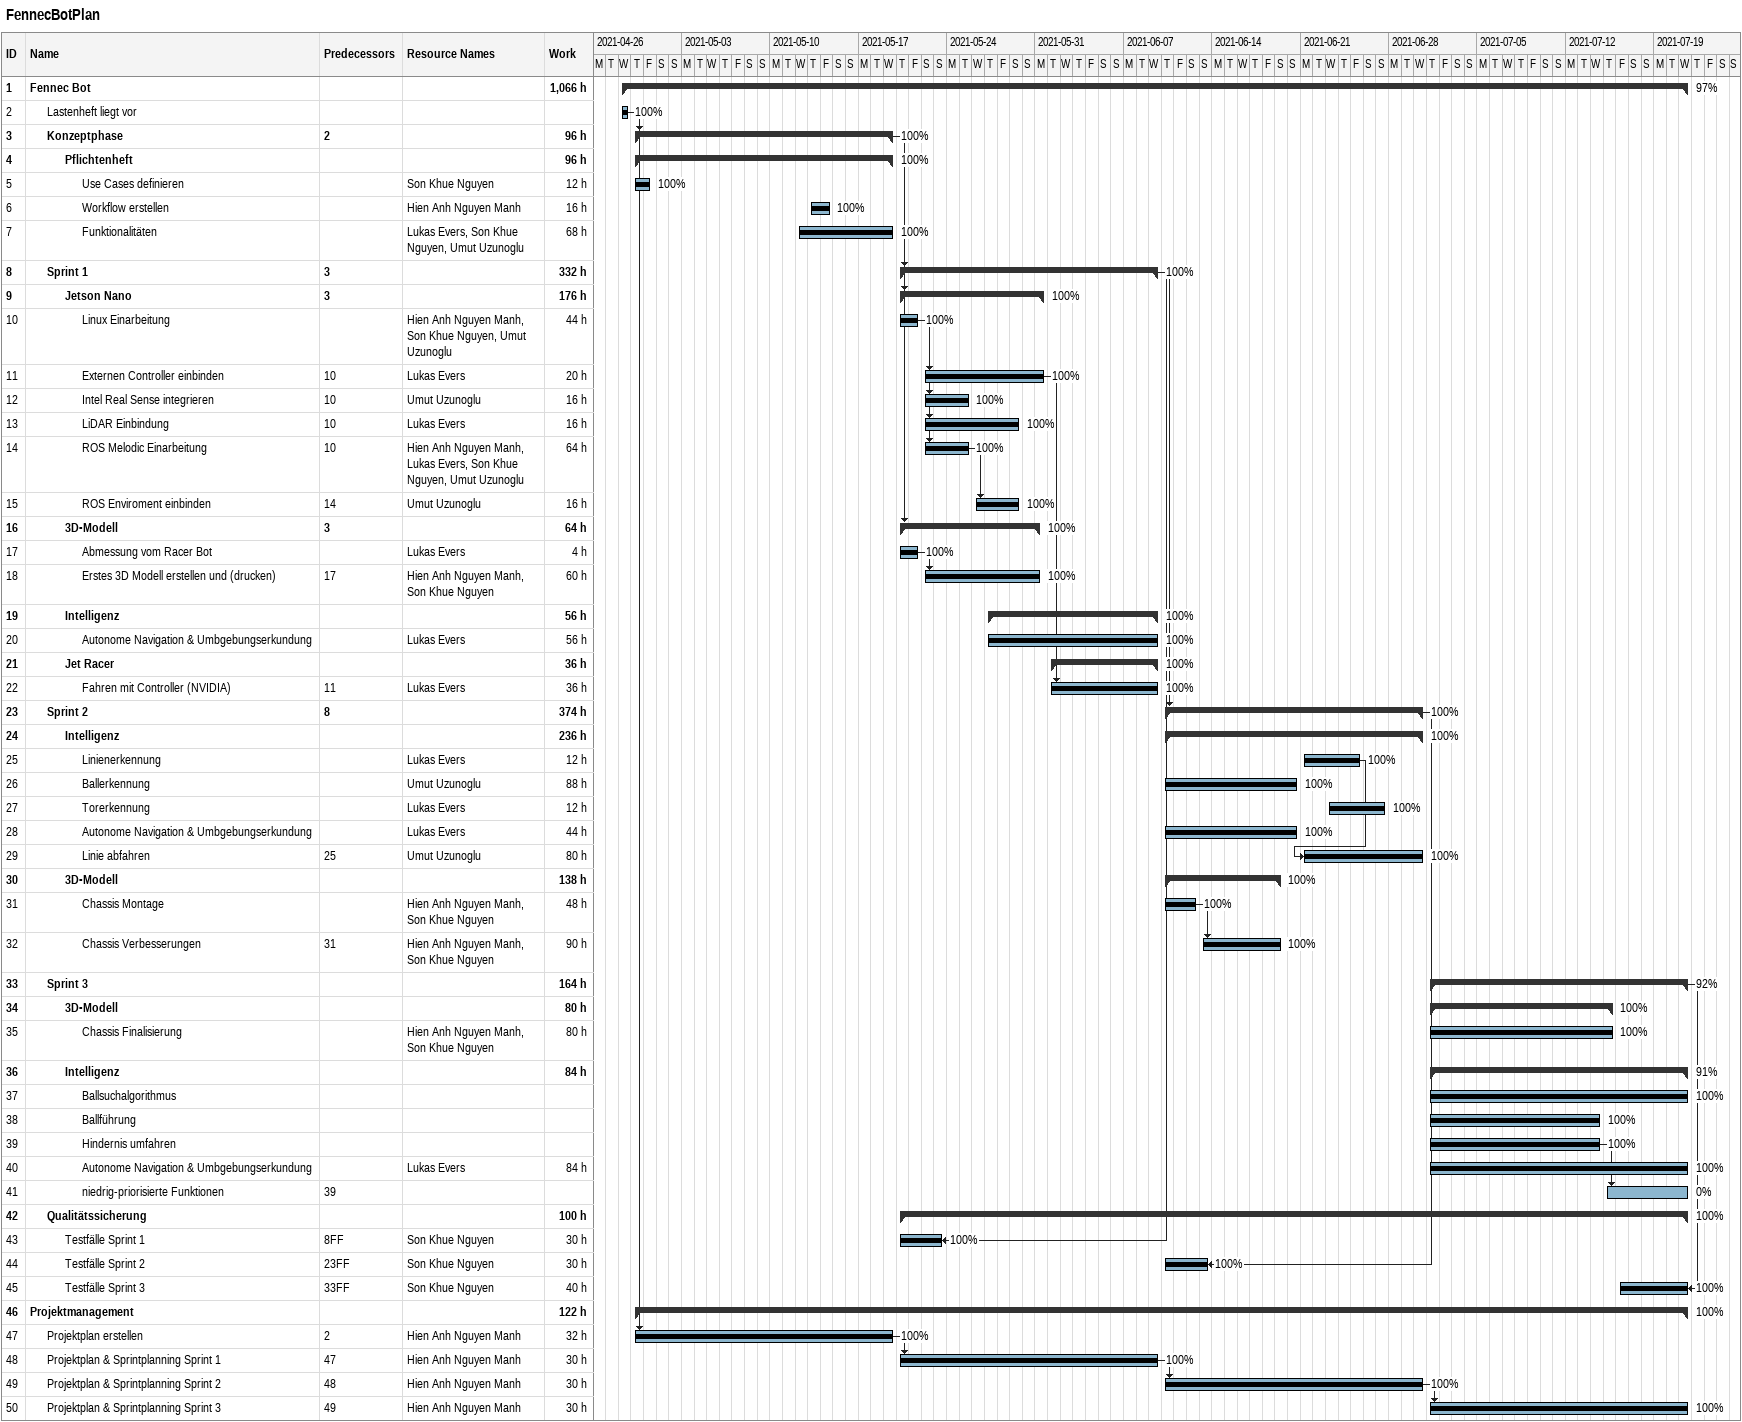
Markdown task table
FennecBotPlan

| ID | Level | Task | Start | Finish | Predecessors | Resources | % complete | Work (h) |
|---|---|---|---|---|---|---|---|---|
| 1 | 1 | **Fennec Bot** | 2021-04-28 | 2021-07-21 |  |  | 97 | 1066 |
| 2 | 2 | Lastenheft liegt vor | 2021-04-28 | 2021-04-28 |  |  | 100 |  |
| 3 | 2 | **Konzeptphase** | 2021-04-29 | 2021-05-19 | 2 |  | 100 | 96 |
| 4 | 3 | **Pflichtenheft** | 2021-04-29 | 2021-05-19 |  |  | 100 | 96 |
| 5 | 4 | Use Cases definieren | 2021-04-29 | 2021-04-30 |  | Son Khue Nguyen | 100 | 12 |
| 6 | 4 | Workflow erstellen | 2021-05-13 | 2021-05-14 |  | Hien Anh Nguyen Manh | 100 | 16 |
| 7 | 4 | Funktionalitäten | 2021-05-12 | 2021-05-19 |  | Lukas Evers, Son Khue Nguyen, Umut Uzunoglu | 100 | 68 |
| 8 | 2 | **Sprint 1** | 2021-05-20 | 2021-06-09 | 3 |  | 100 | 332 |
| 9 | 3 | **Jetson Nano** | 2021-05-20 | 2021-05-31 | 3 |  | 100 | 176 |
| 10 | 4 | Linux Einarbeitung | 2021-05-20 | 2021-05-21 |  | Hien Anh Nguyen Manh, Son Khue Nguyen, Umut Uzunoglu | 100 | 44 |
| 11 | 4 | Externen Controller einbinden | 2021-05-22 | 2021-05-31 | 10 | Lukas Evers | 100 | 20 |
| 12 | 4 | Intel Real Sense integrieren | 2021-05-22 | 2021-05-25 | 10 | Umut Uzunoglu | 100 | 16 |
| 13 | 4 | LiDAR Einbindung | 2021-05-22 | 2021-05-29 | 10 | Lukas Evers | 100 | 16 |
| 14 | 4 | ROS Melodic Einarbeitung | 2021-05-22 | 2021-05-25 | 10 | Hien Anh Nguyen Manh, Lukas Evers, Son Khue Nguyen, Umut Uzunoglu | 100 | 64 |
| 15 | 4 | ROS Enviroment einbinden | 2021-05-26 | 2021-05-29 | 14 | Umut Uzunoglu | 100 | 16 |
| 16 | 3 | **3D-Modell** | 2021-05-20 | 2021-05-31 | 3 |  | 100 | 64 |
| 17 | 4 | Abmessung vom Racer Bot | 2021-05-20 | 2021-05-21 |  | Lukas Evers | 100 | 4 |
| 18 | 4 | Erstes 3D Modell erstellen und (drucken) | 2021-05-22 | 2021-05-31 | 17 | Hien Anh Nguyen Manh, Son Khue Nguyen | 100 | 60 |
| 19 | 3 | **Intelligenz** | 2021-05-27 | 2021-06-09 |  |  | 100 | 56 |
| 20 | 4 | Autonome Navigation & Umbgebungserkundung | 2021-05-27 | 2021-06-09 |  | Lukas Evers | 100 | 56 |
| 21 | 3 | **Jet Racer** | 2021-06-01 | 2021-06-09 |  |  | 100 | 36 |
| 22 | 4 | Fahren mit Controller (NVIDIA) | 2021-06-01 | 2021-06-09 | 11 | Lukas Evers | 100 | 36 |
| 23 | 2 | **Sprint 2** | 2021-06-10 | 2021-06-30 | 8 |  | 100 | 374 |
| 24 | 3 | **Intelligenz** | 2021-06-10 | 2021-06-30 |  |  | 100 | 236 |
| 25 | 4 | Linienerkennung | 2021-06-21 | 2021-06-25 |  | Lukas Evers | 100 | 12 |
| 26 | 4 | Ballerkennung | 2021-06-10 | 2021-06-20 |  | Umut Uzunoglu | 100 | 88 |
| 27 | 4 | Torerkennung | 2021-06-23 | 2021-06-27 |  | Lukas Evers | 100 | 12 |
| 28 | 4 | Autonome Navigation & Umbgebungserkundung | 2021-06-10 | 2021-06-20 |  | Lukas Evers | 100 | 44 |
| 29 | 4 | Linie abfahren | 2021-06-21 | 2021-06-30 | 25 | Umut Uzunoglu | 100 | 80 |
| 30 | 3 | **3D-Modell** | 2021-06-10 | 2021-06-19 |  |  | 100 | 138 |
| 31 | 4 | Chassis Montage | 2021-06-10 | 2021-06-12 |  | Hien Anh Nguyen Manh, Son Khue Nguyen | 100 | 48 |
| 32 | 4 | Chassis Verbesserungen | 2021-06-13 | 2021-06-19 | 31 | Hien Anh Nguyen Manh, Son Khue Nguyen | 100 | 90 |
| 33 | 2 | **Sprint 3** | 2021-07-01 | 2021-07-21 |  |  | 92 | 164 |
| 34 | 3 | **3D-Modell** | 2021-07-01 | 2021-07-15 |  |  | 100 | 80 |
| 35 | 4 | Chassis Finalisierung | 2021-07-01 | 2021-07-15 |  | Hien Anh Nguyen Manh, Son Khue Nguyen | 100 | 80 |
| 36 | 3 | **Intelligenz** | 2021-07-01 | 2021-07-21 |  |  | 91 | 84 |
| 37 | 4 | Ballsuchalgorithmus | 2021-07-01 | 2021-07-21 |  |  | 100 |  |
| 38 | 4 | Ballführung | 2021-07-01 | 2021-07-14 |  |  | 100 |  |
| 39 | 4 | Hindernis umfahren | 2021-07-01 | 2021-07-14 |  |  | 100 |  |
| 40 | 4 | Autonome Navigation & Umbgebungserkundung | 2021-07-01 | 2021-07-21 |  | Lukas Evers | 100 | 84 |
| 41 | 4 | niedrig-priorisierte Funktionen | 2021-07-15 | 2021-07-21 | 39 |  | 0 |  |
| 42 | 2 | **Qualitätssicherung** | 2021-05-20 | 2021-07-21 |  |  | 100 | 100 |
| 43 | 3 | Testfälle Sprint 1 | 2021-05-20 | 2021-05-23 | 8FF | Son Khue Nguyen | 100 | 30 |
| 44 | 3 | Testfälle Sprint 2 | 2021-06-10 | 2021-06-13 | 23FF | Son Khue Nguyen | 100 | 30 |
| 45 | 3 | Testfälle Sprint 3 | 2021-07-16 | 2021-07-21 | 33FF | Son Khue Nguyen | 100 | 40 |
| 46 | 1 | **Projektmanagement** | 2021-04-29 | 2021-07-21 |  |  | 100 | 122 |
| 47 | 2 | Projektplan erstellen | 2021-04-29 | 2021-05-19 | 2 | Hien Anh Nguyen Manh | 100 | 32 |
| 48 | 2 | Projektplan & Sprintplanning Sprint 1 | 2021-05-20 | 2021-06-09 | 47 | Hien Anh Nguyen Manh | 100 | 30 |
| 49 | 2 | Projektplan & Sprintplanning Sprint 2 | 2021-06-10 | 2021-06-30 | 48 | Hien Anh Nguyen Manh | 100 | 30 |
| 50 | 2 | Projektplan & Sprintplanning Sprint 3 | 2021-07-01 | 2021-07-21 | 49 | Hien Anh Nguyen Manh | 100 | 30 |
